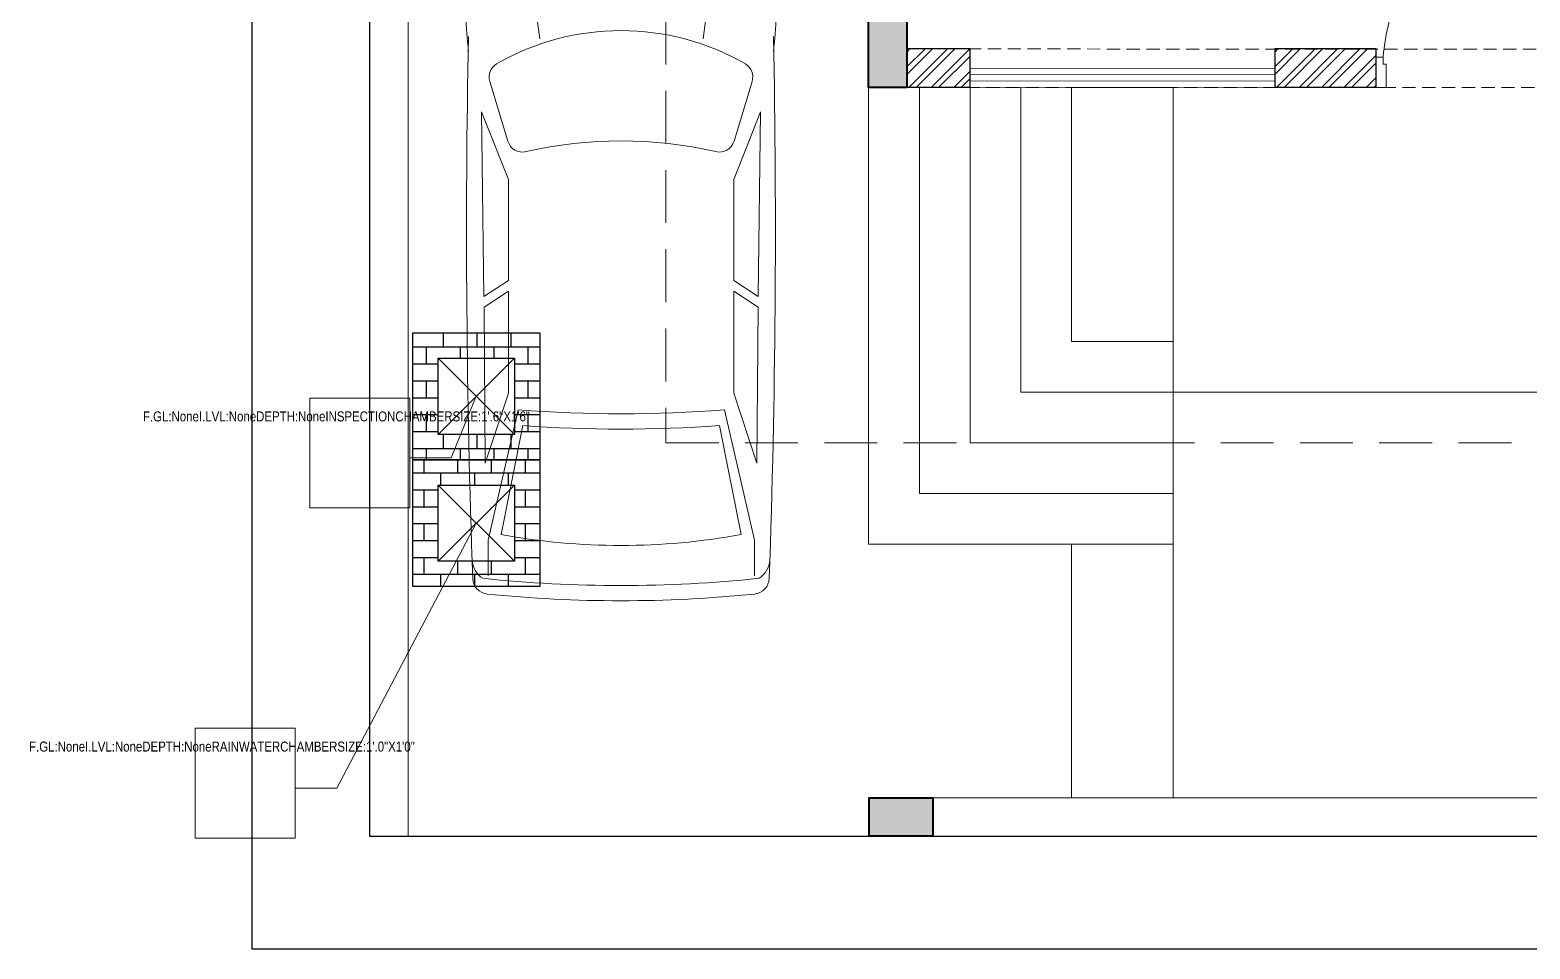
# Model space of a CAD drawing. Header units: inches. Extents: x 3094 to 3721, y -16790 to -15753.
# Drawn here: x 3094.2 to 3449, y -16790.4 to -16573 of the extents above; entities that cross this region are included whole.
import ezdxf

# ---------------------------------------------------------------- set-up
doc = ezdxf.new("R2010")
doc.units = ezdxf.units.IN
doc.header["$LTSCALE"] = 25
doc.header["$MEASUREMENT"] = 0
doc.linetypes.add('DASHED', pattern=[0.75, 0.5, -0.25])
doc.linetypes.add('HIDDEN', pattern=[0.375, 0.25, -0.125])
for name, color, linetype, lineweight in [('ACCESORIES', 150, 'Continuous', 20), ('Door & Window', 32, 'Continuous', 20), ('PP-RWP', 6, 'Continuous', 9), ('PP-SWP', 1, 'Continuous', 9), ('RWP', 6, 'Continuous', 30), ('SDA - Brick Wall', 7, 'Continuous', 30), ('SDA - Brick Wall Light', 254, 'Continuous', 20), ('SDA - Column', 6, 'Continuous', 40), ('SDA - Furniture', 36, 'Continuous', 9), ('SDA - Hatch Dark', 250, 'Continuous', 5), ('SDA - Hatch Lite', 252, 'Continuous', 0), ('SDA - Overhead Lines', 252, 'DASHED', 9), ('SDA - Partition High', 215, 'Continuous', 20), ('SDA - Staircase', 1, 'Continuous', 13), ('SWP', 1, 'Continuous', 30)]:
    doc.layers.add(name, color=color, linetype=linetype, lineweight=lineweight)
doc.layers.add('PP-OUTER ', color=34, linetype='Continuous', true_color=0x994200)
doc.styles.add('arial', font='ARIALN.TTF')

# ---------------------------------------------------------------- blocks, each defined once
blk = doc.blocks.new('seqfwredq')
at = {"layer": 'SDA - Furniture'}
for p, q in [((5499.33, 34.04), (5505.45, -11.73)), ((5550.1, 34.04), (5544.11, -11.73)), ((5493.64, -21.81), (5497.91, -35.95)), ((5555.68, -21.81), (5551.41, -35.95)), ((5492.25, -72.72), (5491.71, -29.05)), ((5491.71, -29.05), (5498.05, -45.02)), ((5557.68, -29.05), (5551.35, -45.02)), ((5557.14, -72.72), (5557.68, -29.05)), ((5498.05, -45.02), (5498.05, -68.9)), ((5551.35, -45.02), (5551.35, -68.9)), ((5498.05, -68.9), (5492.25, -72.72)), ((5551.35, -68.9), (5557.14, -72.72)), ((5498.05, -71.47), (5492.29, -75.26)), ((5498.05, -71.47), (5498.05, -95.6)), ((5551.35, -71.47), (5557.1, -75.26)), ((5551.35, -71.47), (5551.35, -95.6)), ((5492.57, -112.12), (5492.29, -75.26)), ((5556.83, -112.12), (5557.1, -75.26)), ((5498.05, -95.6), (5492.57, -112.12)), ((5551.35, -95.6), (5556.83, -112.12)), ((5500.37, -99.52), (5493.27, -130.35)), ((5549.12, -99.5), (5556.22, -130.35)), ((5496.34, -129.04), (5501.46, -103.23)), ((5553.05, -129.04), (5547.93, -103.23)), ((5493.27, -130.35), (5493.27, -138.83)), ((5556.22, -130.35), (5556.22, -138.83))]:
    blk.add_line(p, q, dxfattribs=at)
for centre, radius, start, end in [((5523.61, -93.97), 135.28, 76.3976, 102.667), ((5494.88, 34.34), 3.79, 104.3452, 166.6607), ((5523.61, -74.26), 112.72, 73.0347, 105.8141), ((5554.41, 33.86), 3.79, 13.1156, 74.5941), ((5646.59, 2.09), 158.89, 167.9662, 186.0427), ((5494.05, 30.58), 3.79, 107.8179, 168.3942), ((5555.26, 29.97), 3.79, 11.3249, 70.8826), ((5402.3, 1.67), 159.28, 354.1224, 11.9744), ((5524.66, -68.77), 58.97, 60.0774, 119.9226), ((7842, -56.81), 2353.86, 178.89024, 182.01225), ((3207.32, -56.81), 2353.86, 357.98775, 1.10976), ((5497.12, -20.76), 3.63, 121.1455, 196.7984), ((5552.2, -20.76), 3.63, 343.2016, 58.8545), ((5501.39, -34.9), 3.63, 196.7984, 283.6631), ((5524.66, -136.05), 100.16, 77.0683, 102.9317), ((5547.93, -34.9), 3.63, 256.3369, 343.2016), ((5524.66, 215.49), 315.94, 265.5919, 274.4407), ((5524.66, 213.43), 317.52, 265.7971, 274.2029), ((5524.66, 27.04), 158.64, 259.6897, 280.3103), ((5494.99, -134.68), 5.57, 184.3987, 237.5288), ((5554.33, -134.68), 5.57, 302.4712, 355.6013), ((5493.38, -139.32), 3.79, 182.1119, 263.4899), ((5524.66, 172.13), 313.22, 264.0142, 275.9858), ((5555.94, -139.32), 3.79, 276.5101, 357.8881), ((5524.66, 170.91), 315.6, 264.2342, 275.7658)]:
    blk.add_arc(centre, radius, start, end, dxfattribs=at)
blk = doc.blocks.new('c')
at = {"layer": 'SDA - Hatch Dark'}
h = blk.add_hatch(color=256, dxfattribs=at)
h.dxf.hatch_style = 1
h.paths.add_polyline_path([(404.31, 589), (404.31, 598.06), (422.4, 598.06), (422.4, 589)])
at = {"layer": 'SDA - Column'}
blk.add_lwpolyline([(404.31, 589), (404.31, 598.06), (422.4, 598.06), (422.4, 589)], close=True, dxfattribs=at)
blk = doc.blocks.new('DGG')
at = {"layer": 'SDA - Hatch Dark'}
h = blk.add_hatch(color=256, dxfattribs=at)
h.dxf.hatch_style = 1
h.paths.add_polyline_path([(210.28, 171.13), (210.28, 180.18), (225.37, 180.18), (225.37, 171.13)])
at = {"layer": 'SDA - Column'}
blk.add_lwpolyline([(210.28, 171.13), (210.28, 180.18), (225.37, 180.18), (225.37, 171.13)], close=True, dxfattribs=at)
blk = doc.blocks.new('*U10')
at = {"color": 0, "linetype": 'ByBlock'}
blk.add_lwpolyline([(-35, 940), (-35, 0), (-70, 0), (-70, 940)], close=True, dxfattribs=at)
for points in [[(-960, -150), (-1010, -150), (-1010, -138), (-1010, -138), (-1010, 0), (-975, 0), (-975, -35), (-960, -35), (-960, -150)], [(0, -150), (0, -138), (0, -138), (0, 0), (-35, 0), (-35, -35), (-50, -35), (-50, -150), (0, -150)]]:
    blk.add_lwpolyline(points, dxfattribs=at)
at = {"color": 250, "linetype": 'DASHED', "ltscale": 250}
blk.add_arc((47.3, -78.6), 1025.3, 96.57034, 175.60323, dxfattribs=at)
blk = doc.blocks.new('A$C128E3675')
at = {"layer": 'SWP', "lineweight": -3, "ltscale": 30}
h = blk.add_hatch(dxfattribs=at)
h.set_pattern_fill('AR-B816', color=9, scale=0.5, style=0)
h.paths.add_polyline_path([(-15, 15), (-15, -15), (15, -15), (15, 15)])
h.paths.add_polyline_path([(9, 9), (9, -9), (-9, -9), (-9, 9)], flags=16)
at = {"layer": 'SWP', "lineweight": 30, "ltscale": 30}
for p, q in [((-9, 9), (9, -9)), ((-9, -9), (9, 9))]:
    blk.add_line(p, q, dxfattribs=at)
for points in [[(-15, 15), (15, 15), (15, -15), (-15, -15)], [(-9, 9), (9, 9), (9, -9), (-9, -9)]]:
    blk.add_lwpolyline(points, close=True, dxfattribs=at)
blk = doc.blocks.new('e54tr')
at = {"layer": 'SWP', "lineweight": -3, "ltscale": 30}
h = blk.add_hatch(dxfattribs=at)
h.set_pattern_fill('AR-B816', color=9, scale=0.3, style=0)
h.set_pattern_definition([(0, (20454.8376, -45152.2736), (0, 2.4), []), (90, (20454.8376, -45152.2736), (-2.4, 2.4), [2.4, -2.4])])
h.paths.add_polyline_path([(20445.84, -45143.27), (20445.84, -45161.27), (20463.84, -45161.27), (20463.84, -45143.27)])
h.paths.add_polyline_path([(20460.24, -45146.87), (20460.24, -45157.67), (20449.44, -45157.67), (20449.44, -45146.87)], flags=16)
at = {"layer": 'RWP', "ltscale": 15}
for p, q in [((20449.44, -45157.67), (20460.24, -45146.87)), ((20449.44, -45146.87), (20460.24, -45157.67))]:
    blk.add_line(p, q, dxfattribs=at)
for points in [[(20445.84, -45143.27), (20463.84, -45143.27), (20463.84, -45161.27), (20445.84, -45161.27)], [(20449.44, -45146.87), (20460.24, -45146.87), (20460.24, -45157.67), (20449.44, -45157.67)]]:
    blk.add_lwpolyline(points, close=True, dxfattribs=at)

msp = doc.modelspace()

# ---------------------------------------------------------------- hatches: boundary and pattern name
at = {"layer": 'SDA - Hatch Lite'}
h = msp.add_hatch(dxfattribs=at)
h.set_pattern_fill('ANSI32', color=256, scale=10)
h.set_pattern_definition([(45, (3057.8018, -17408.9097), (-2.65165, 2.65165), []), (45, (3059.5696, -17408.9097), (-2.65165, 2.65165), [])])
h.paths.add_polyline_path([(3316.55, -16586.59), (3316.55, -16577.57), (3301.6, -16577.49), (3301.6, -16586.52)])
h = msp.add_hatch(dxfattribs=at)
h.set_pattern_fill('ANSI32', color=256, scale=10)
h.set_pattern_definition([(45, (3144.8018, -17408.9097), (-2.65165, 2.65165), []), (45, (3146.5696, -17408.9097), (-2.65165, 2.65165), [])])
h.paths.add_polyline_path([(3412.6, -16586.52), (3412.6, -16577.49), (3388.6, -16577.49), (3388.6, -16586.52)])

# ---------------------------------------------------------------- linework, layer by layer
at = {"layer": 'ACCESORIES', "color": 4}
for p, q in [((3316.54, -16582.08), (3388.6, -16582.02)), ((3316.54, -16582.08), (3316.55, -16584.33)), ((3316.55, -16586.58), (3316.55, -16584.33)), ((3388.6, -16582.02), (3388.6, -16584.27)), ((3388.6, -16586.52), (3388.6, -16584.27)), ((3316.55, -16586.58), (3388.6, -16586.52))]:
    msp.add_line(p, q, dxfattribs=at)
at = {"layer": 'ACCESORIES'}
for p, q in [((3316.54, -16583.58), (3388.6, -16583.52)), ((3316.55, -16585.08), (3388.6, -16585.02))]:
    msp.add_line(p, q, dxfattribs=at)
at = {"layer": 'PP-OUTER '}
msp.add_lwpolyline([(3146.73, -15753.04), (3666.1, -15753.04), (3666.1, -16790.44), (3146.73, -16790.44)], close=True, dxfattribs=at)
at = {"layer": 'PP-RWP'}
for p, q in [((3199.77, -16689.67), (3166.76, -16752.38)), ((3166.76, -16752.38), (3156.92, -16752.38))]:
    msp.add_line(p, q, dxfattribs=at)
msp.add_lwpolyline([(3156.92, -16764.19), (3133.3, -16764.19), (3133.3, -16738.21), (3156.92, -16738.21), (3156.92, -16764.19)], dxfattribs=at)
at = {"layer": 'PP-SWP'}
for p, q in [((3199.77, -16659.67), (3193.85, -16674.26)), ((3193.85, -16674.26), (3184.01, -16674.26))]:
    msp.add_line(p, q, dxfattribs=at)
msp.add_lwpolyline([(3184.01, -16686.08), (3160.38, -16686.08), (3160.38, -16660.09), (3184.01, -16660.09), (3184.01, -16686.08)], dxfattribs=at)
at = {"layer": 'SDA - Brick Wall'}
msp.add_lwpolyline([(3174.56, -15779.49), (3647, -15779.49), (3647, -16763.78), (3174.56, -16763.78)], close=True, dxfattribs=at)
for points in [[(3301.6, -16577.49), (3301.6, -16586.52), (3316.55, -16586.52), (3316.55, -16577.49), (3301.6, -16577.49)], [(3388.6, -16577.49), (3388.6, -16586.52), (3412.6, -16586.52), (3412.6, -16577.49), (3388.6, -16577.49)]]:
    msp.add_lwpolyline(points, dxfattribs=at)
at = {"layer": 'SDA - Brick Wall Light'}
for p, q in [((3174.56, -16763.74), (3174.56, -16015.83)), ((3183.62, -16763.74), (3183.62, -16015.83)), ((3292.67, -16754.69), (3637.95, -16754.69)), ((3174.56, -16763.74), (3183.62, -16763.74)), ((3292.67, -16763.74), (3647, -16763.74))]:
    msp.add_line(p, q, dxfattribs=at)
at = {"layer": 'SDA - Hatch Lite', "linetype": 'HIDDEN', "ltscale": 2}
msp.add_lwpolyline([(3292.67, -16493.64), (3244.59, -16493.64), (3244.59, -16670.7), (3647, -16670.7), (3647, -16586.58)], dxfattribs=at)
at = {"layer": 'SDA - Overhead Lines', "ltscale": 0.25}
msp.add_lwpolyline([(3301.6, -16577.49), (3301.6, -16586.58), (3464.52, -16586.59), (3464.52, -16577.51)], close=True, dxfattribs=at)
at = {"layer": 'SDA - Staircase'}
for p, q in [((3364.55, -16646.69), (3364.55, -16694.69)), ((3364.55, -16658.69), (3637.95, -16658.58)), ((3292.67, -16763.74), (3183.62, -16763.74))]:
    msp.add_line(p, q, dxfattribs=at)
for points in [[(3292.55, -16586.58), (3292.55, -16694.69), (3364.55, -16694.69)], [(3304.55, -16586.58), (3304.55, -16682.69), (3364.55, -16682.69)], [(3316.55, -16586.58), (3316.55, -16670.69), (3364.55, -16670.69)], [(3328.55, -16586.58), (3328.55, -16658.69), (3364.55, -16658.69)], [(3340.55, -16586.58), (3340.55, -16646.69), (3364.55, -16646.69)]]:
    msp.add_lwpolyline(points, dxfattribs=at)
for points in [[(3364.55, -16646.69), (3340.55, -16646.69), (3340.55, -16586.58), (3364.55, -16586.58)], [(3340.55, -16694.69), (3364.55, -16694.69), (3364.55, -16754.69), (3340.55, -16754.69)]]:
    msp.add_lwpolyline(points, close=True, dxfattribs=at)

# ---------------------------------------------------------------- block references
at = {"layer": 'Door & Window', "xscale": 0.0475247525385094, "yscale": 0.0475247525385094, "zscale": 0.0475247525385094, "rotation": 5.8482021255e-06}
msp.add_blockref('*U10', (3460.6, -16579.45), dxfattribs=at)
at = {"layer": 'PP-RWP', "ltscale": 15, "xscale": 1.666666666666215, "yscale": 1.666666666666215, "zscale": 1.666666666666215}
msp.add_blockref('e54tr', (-30891.63, 58564.12), dxfattribs=at)
at = {"layer": 'PP-SWP', "ltscale": 30}
msp.add_blockref('A$C128E3675', (3199.77, -16659.67), dxfattribs=at)
at = {"layer": 'SDA - Column', "rotation": 270}
msp.add_blockref('c', (2703.55, -16164.18), dxfattribs=at)
at = {"layer": 'SDA - Partition High'}
msp.add_blockref('seqfwredq', (-2290.68, -16563.35), dxfattribs=at)
at = {"layer": 'SDA - Staircase'}
msp.add_blockref('DGG', (3082.39, -16934.87), dxfattribs=at)

# ---------------------------------------------------------------- texts
at = {"layer": 'PP-RWP', "insert": (3139.6, -16741.36), "char_height": 2.3622, "attachment_point": 2, "style": 'arial'}
msp.add_mtext('F.GL:NoneI.LVL:NoneDEPTH:NoneRAINWATERCHAMBERSIZE:1\'.0"X1\'0"', dxfattribs=at)
at = {"layer": 'PP-SWP', "insert": (3166.68, -16663.24), "char_height": 2.3622, "attachment_point": 2, "style": 'arial'}
msp.add_mtext('F.GL:NoneI.LVL:NoneDEPTH:NoneINSPECTIONCHAMBERSIZE:1\'.6"X1\'6"', dxfattribs=at)

doc.saveas('drawing.dxf')
